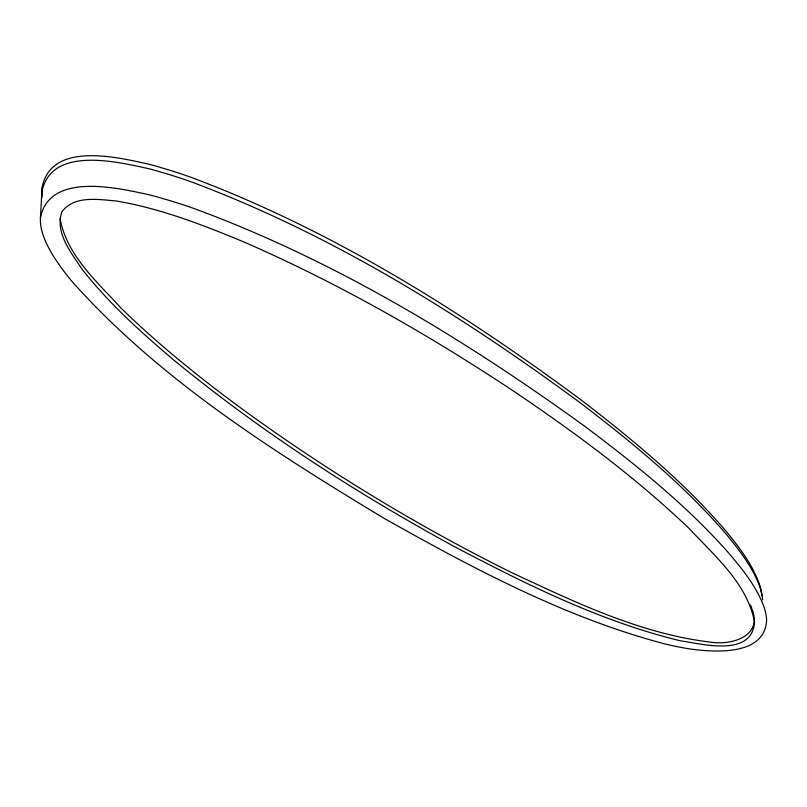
<?xml version="1.0" encoding="UTF-8"?>
<svg xmlns="http://www.w3.org/2000/svg" width="807" height="807" viewBox="0 0 807 807"><rect width="100%" height="100%" fill="white"/><g stroke="black" fill="none" stroke-linecap="round" stroke-linejoin="round"><path stroke-width="1.21" d="M41.813 192.601L41.924 197.382M42.065 188.081L42.317 194.346M41.853 191.915C51.043 145.663 116.965 161.703 148.68 168.693A263.889 154.611 4 0 1 156.114 170.691L170.973 175.089A401.513 220.745 4.2 0 1 193.317 182.614C333.069 235.23 461.241 315.033 580.99 403.359C632.96 443.214 684.195 485.047 726.895 534.991C739.848 550.788 752.709 567.371 759.801 586.75A289.158 127.93 -5.9 0 1 761.758 593.649L762.464 598.128A183.411 81.204 -7.6 0 1 762.615 599.934M40.421 217.86C49.439 171.911 116.954 187.809 148.367 194.598A266.411 153.088 3.7 0 1 155.882 196.565L170.892 200.903A405.225 218.404 3.9 0 1 193.478 208.327C334.048 259.965 463.43 338.607 584.409 426.015C636.521 465.185 687.967 506.292 730.93 555.609C743.872 571.124 756.744 587.415 763.836 606.561A291.135 125.973 -6 0 1 765.772 613.35L766.468 617.759A184.662 79.954 -7.6 0 1 766.62 619.947C765.086 656.041 714.861 652.389 689.783 648.929A199.561 89.92 -11.2 0 1 685.738 648.273L677.668 646.77A338.042 158.061 -13 0 1 665.523 644.077C565.646 617.9 473.527 568.673 384.071 518.326C272.564 450.982 159.736 379.633 72.216 281.714A464.378 320.258 -7.7 0 1 61.443 267.985L55.128 258.825A285.991 190.281 -2 0 1 52.263 254.215C45.928 243.401 40.017 231.387 40.38 218.546L42.105 187.395C51.214 141.144 117.065 157.133 148.73 164.184A263.455 154.873 4 0 1 156.155 166.181L170.983 170.59A400.867 221.148 4.2 0 1 193.287 178.135C332.898 230.913 460.868 310.927 580.394 399.404C632.335 439.381 683.529 481.335 726.189 531.379C739.141 547.227 751.993 563.861 759.094 583.279A288.815 128.273 -5.9 0 1 761.051 590.199L761.768 594.688A183.189 81.416 -7.6 0 1 761.848 595.596M750.49 604.947L751.821 608.428M60.051 218.435C66.567 255.274 97.122 281.704 121.1 308.163C157.194 343.389 196.515 375.104 236.935 405.195C323.688 468.736 415.756 525.115 512.142 572.839C575.341 602.304 640.032 633.626 710.049 642.069C730.577 645.63 762.534 636.965 752.265 609.588M754.525 621.955C752.225 657.503 702.332 643.956 680.281 640.778C600.479 621.36 526.285 584.429 453.968 546.379C355.685 492.835 261.226 431.745 174.605 360.729C141.487 332.736 109.006 303.523 82.143 269.306C71.258 252.682 54.715 233.021 61.877 211.827C74.365 195.133 98.303 199.531 116.319 200.983C160.21 208.438 201.962 224.578 242.917 241.555C337.013 282.47 426.469 333.473 511.981 390.053C574.211 431.947 634.887 476.685 689.218 528.585C714.74 556.013 747.151 583.411 754.525 621.955"/></g></svg>
